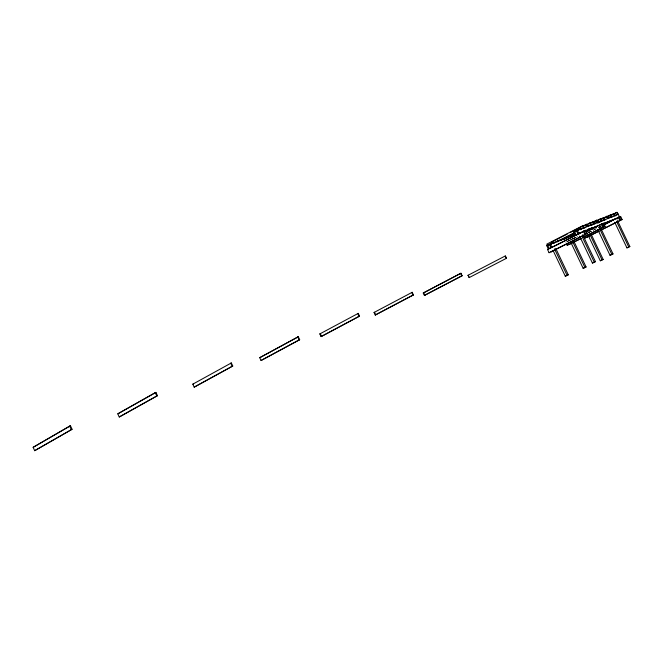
<?xml version="1.0" encoding="UTF-8"?>
<svg xmlns="http://www.w3.org/2000/svg" width="663" height="663" viewBox="0 0 663 663"><rect width="100%" height="100%" fill="white"/><g stroke="black" fill="none" stroke-linecap="round" stroke-linejoin="round"><path stroke-width="0.5" stroke-dasharray="3.31 2.49" d="M566.633 241.746L578.012 236.02M568.092 241.257L577.937 236.252M588.056 232.779L601.233 226.033M588.031 232.97L601.117 226.274M571.564 239.21L576.263 237.329M588.479 232.423L592.233 230.915M569.749 240.031L576.329 237.387M588.346 232.564L592.308 230.981M567.13 241.365L574.664 238.34M588.321 232.763L588.893 232.531M565.721 242.21L566.318 241.97M616.839 219.262L617.585 220.82M599.418 226.315L600.554 228.694"/><path stroke-width="0.99" d="M33.15 447.318L69.69 426.085L70.477 425.779L72.068 429.276L34.675 450.683L33.15 447.318L70.477 425.779M34.675 450.683L72.068 429.276M117.807 413.836L155.258 392.662L155.938 392.397L157.446 395.67L119.249 416.994L117.807 413.836L155.938 392.397M119.249 416.994L157.446 395.67M192.817 384.159L231.329 362.951L232.754 366.026L194.184 387.142L192.817 384.159L193.422 383.927M194.184 387.142L232.754 366.026M259.739 357.689L297.786 336.995L298.325 336.779L299.676 339.688L261.04 360.506L259.739 357.689L298.325 336.779M261.04 360.506L299.676 339.688M319.823 333.928L358.252 313.375L359.537 316.127L321.547 336.398L321.066 336.589L319.823 333.928L320.312 333.729L321.547 336.398M321.066 336.589L359.537 316.127M374.056 312.472L412.179 292.308L413.405 294.919L375.681 314.834L375.241 315.008L374.056 312.472L374.496 312.298L375.681 314.834M375.241 315.008L413.405 294.919M423.259 293.013L460.561 273.413L460.959 273.255L462.128 275.742L424.395 295.425L423.259 293.013L460.959 273.255M424.395 295.425L462.128 275.742M468.103 275.269L505.297 255.943L506.416 258.313L469.189 277.582L468.103 275.269L469.189 277.582M547.497 245.542L546.826 244.133L582.868 225.644L583.904 227.815L579.934 229.812L579.686 229.257M551.343 242.235L567.197 234.13M570.553 232.365L586.407 224.26L587.435 226.423L583.473 228.412M582.611 226.638L589.921 222.892L590.948 225.039L587.907 226.564L587.65 226.017L586.747 226.481M587.633 224.45L593.402 221.533L594.421 223.671L591.396 225.188L591.139 224.649L590.236 225.113M551.069 247.722L548.309 248.923L546.793 245.724L551.442 243.777M552.826 246.827L550.945 247.581L549.428 244.374L574.78 234.213M580.838 232.97L575.136 235.241L573.586 231.984L578.302 230.02M580.722 232.713L577.871 233.84L576.321 230.583L583.888 227.5M591.098 223.099L596.857 220.182L597.869 222.312L594.844 223.829L594.595 223.282L593.692 223.746M550.149 244.291L551.906 243.396M578.766 229.622L576.943 230.55L578.716 234.271M592.308 222.511L596.857 220.182M550.199 244.374L551.077 243.926L551.326 244.456M577.863 230.194L580.597 228.793L581.161 229.216L580.896 228.677M594.537 221.749L600.28 218.84L601.291 220.97L597.363 222.942M583.225 227.865L584.136 227.401L584.7 227.823L584.443 227.276M596.418 221.235L603.678 217.514L604.689 219.635L598.043 222.992M553.332 243.429L574.73 232.506M601.324 219.097L607.051 216.196L608.054 218.309L603.521 220.622M556.92 242.003L574.622 232.978M603.156 218.599L610.391 214.895L611.394 216.992L608.394 218.492L608.145 217.961L607.25 218.417M560.484 240.586L574.191 233.575M606.488 217.29L613.706 213.602L614.7 215.69L611.709 217.182L611.468 216.652L610.573 217.108M564.014 239.186L574.962 233.583M591.388 225.188L594.421 223.671M564.312 239.07L574.349 233.931M611.311 215.185L616.996 212.317L617.991 214.398L614.999 215.881L614.758 215.359L613.863 215.815M609.786 215.997L616.996 212.317M567.511 237.793L575.094 233.948M570.984 236.409L575.534 234.089M603.902 219.735L604.805 219.271L605.344 219.693L605.087 219.163M548.309 248.923L549.188 248.476L547.671 245.277M550.945 247.581L556.53 245.244M575.136 235.241L580.796 232.879M577.871 233.84L618.645 217.522M547.539 249.512L583.979 231.006L585.528 234.263L549.055 252.702L547.539 249.512L548.16 249.263M555.818 245.492L580.606 232.862M582.437 231.926L585.794 230.276L587.343 233.533L582.147 236.103M617.22 214.497L618.115 214.041L619.598 217.141M588.23 229.555L590.932 228.18M586.274 231.818L601.83 223.912L603.355 227.102L582.711 237.487M586.614 231.777L596.625 226.688M600.264 224.832L603.57 223.216L605.095 226.398L599.957 228.934M603.529 224.923L618.952 217.108L620.444 220.232L600.902 230.036M603.396 225.18L609.769 221.948M617.933 217.804L620.626 216.445L622.109 219.561L617.618 221.823M580.307 237.039L550.903 251.948L551.517 251.7M566.467 243.769L567.205 245.327L581.343 238.232M581.26 238.448L568.978 244.606L569.567 244.365M583.556 237.23L598.722 229.622M583.904 236.724L584.625 238.249L599.087 230.948M599.402 231.014L586.332 237.553L586.896 237.329M600.786 230.26L615.231 222.975M553.174 250.672L565.29 276.206L568.282 274.814L555.735 248.376M579.595 236.127L592.407 263.054L595.449 261.636L582.636 234.71M570.926 242.592L583.158 268.333L586.084 266.965L573.851 241.233M597.91 229.862L610.035 255.313L613.01 253.921L600.446 227.566M588.379 235.721L600.305 260.774L603.173 259.44L591.247 234.395M614.7 222.221L626.941 247.879L629.85 246.52L617.609 220.87M568.282 274.814L567.072 275.344L554.5 248.874M586.084 266.965L584.923 267.479L573.114 242.633M603.173 259.44L602.054 259.929L590.111 234.851M565.29 276.206L566.509 275.675M583.158 268.333L584.327 267.819M600.305 260.774L601.424 260.277M592.407 263.054L593.609 262.531M595.449 261.636L594.247 262.158L581.865 236.127M610.035 255.313L611.187 254.807M613.01 253.921L611.858 254.426L599.286 228.031M626.941 247.879L628.043 247.398M629.85 246.52L628.748 247.009L616.491 221.318M549.055 252.702L549.668 252.446M567.205 245.327L567.793 245.086M584.625 238.249L585.197 238.017M585.528 234.263L584.923 234.503L583.365 231.246L583.979 231.006M587.343 233.533L586.738 233.774L585.189 230.517L585.794 230.276M603.355 227.102L602.766 227.334L601.25 224.144L601.83 223.912M605.095 226.398L604.515 226.63L602.99 223.448L603.57 223.216M620.444 220.232L619.88 220.456L618.388 217.331L618.952 217.108M622.109 219.561L621.554 219.784L620.062 216.66L620.626 216.445M549.428 244.374L553.191 242.882M546.793 245.724L549.619 244.606M553.39 243.437L552.826 243.023L553.704 242.575L554.268 242.989L554.019 242.451M575.351 234.603L574.813 234.196M588.852 229.241L588.321 228.834M585.47 230.823L597.811 225.909M603.504 223.646L614.899 219.113M585.545 230.989L596.949 226.448M603.603 223.804L613.109 220.017M585.595 231.072L597.239 226.439M603.653 223.879L612.214 220.472M585.794 226.746L598.15 221.89M601.001 220.771L604.805 219.271M607.656 218.152L611.46 216.652M614.311 215.533L618.115 214.041M576.321 230.583L580.125 229.083M597.413 222.287L598.573 222.354L598.316 221.823M506.416 258.313L505.297 255.943M583.904 227.815L582.868 225.644M587.435 226.423L586.407 224.26M590.948 225.039L589.921 222.892M597.869 222.312L596.559 220.298M601.291 220.97L600.28 218.84M604.689 219.635L603.678 217.514M608.054 218.309L607.051 216.196M611.394 216.992L610.391 214.895M614.7 215.69L613.706 213.602M617.991 214.398L616.714 212.425M573.586 231.984L577.398 230.484M587.915 226.555L587.957 225.901M594.852 223.821L594.893 223.174M608.402 218.483L608.435 217.845M611.717 217.174L611.75 216.544M615.015 215.881L615.04 215.243M231.329 362.951L230.724 363.183L232.149 366.266M358.252 313.375L357.771 313.566L359.056 316.317M412.179 292.308L411.74 292.482L412.966 295.093M593.402 221.533L594.131 223.787M601.714 220.489L601.971 221.019L601.432 220.597M591.437 224.525L591.694 225.064M591.719 227.484L592.449 229.017M577.233 230.111L578.791 233.376M574.498 231.52L576.048 234.777M571.663 235.448L571.912 235.978L571.365 235.564M568.191 236.832L568.44 237.354L567.893 236.948M564.685 238.216L564.942 238.746L564.387 238.34M561.163 239.616L561.412 240.147L560.857 239.741M557.6 241.025L557.856 241.564L557.293 241.15M550.307 243.926L551.831 247.125M460.561 273.413L461.73 275.899M423.665 292.847L424.792 295.267M297.786 336.995L299.137 339.895M155.258 392.662L156.758 395.944M69.69 426.085L71.289 429.583"/></g></svg>
